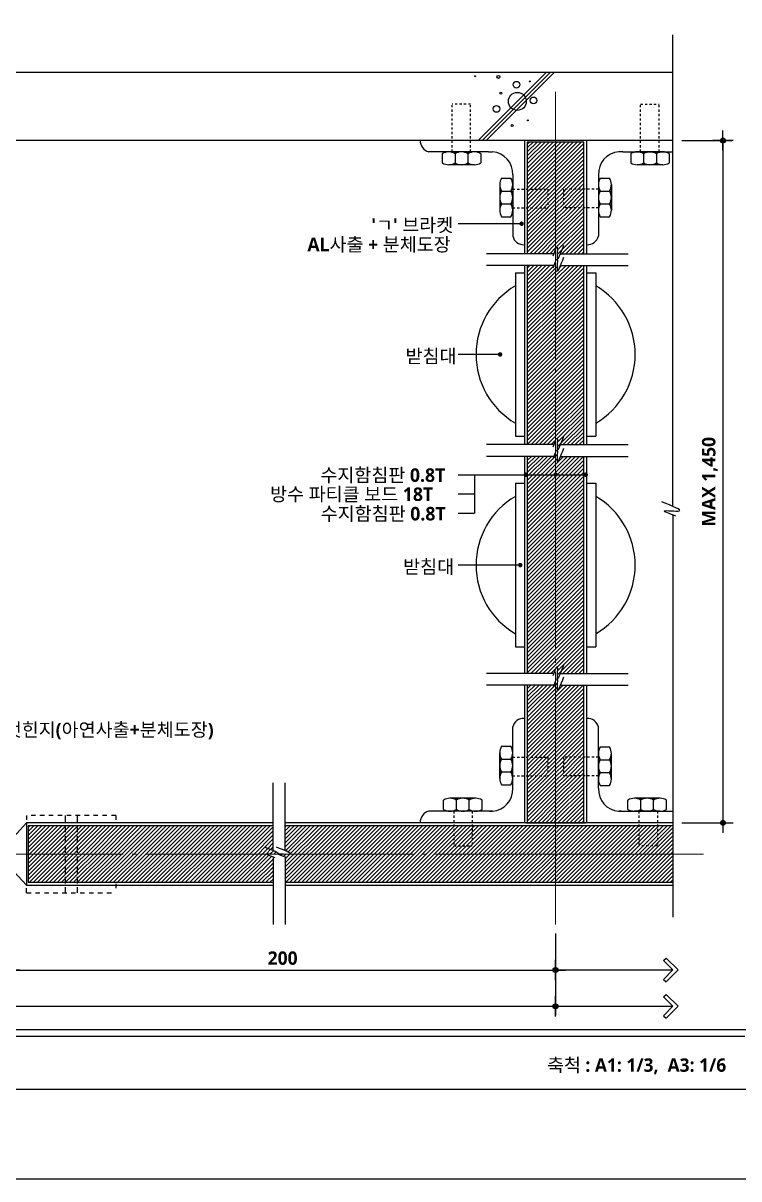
# Model space of a CAD drawing. Header units: millimetres. Extents: x 0 to 8400, y 0 to 5940.
# Drawn here: x 4585 to 6189, y 0 to 2590 of the extents above; entities that cross this region are included whole.
import ezdxf
from ezdxf.enums import TextEntityAlignment as Align

# ---------------------------------------------------------------- set-up
doc = ezdxf.new("R2010")
doc.units = ezdxf.units.MM
doc.header["$LTSCALE"] = 10
for name, pattern in [('CENTER', [65, 60, -2, 1, -2]), ('HID', [2.3, 1.5, -0.8]), ('HIDDEN', [2, 1, -1]), ('HIDDEN2', [1, 0.5, -0.5])]:
    doc.linetypes.add(name, pattern=pattern)
doc.layers.get('DEFPOINTS').update_dxf_attribs({"color": 181})
for name, color, linetype in [('A-ANNO-GRA1', 7, 'Continuous'), ('A-ANNO-TEXT1', 7, 'Continuous'), ('A-ST-AXIS-DIM', 7, 'Continuous'), ('C', 2, 'Continuous'), ('DIM', 4, 'Continuous'), ('HID', 7, 'HID'), ('기타', 1, 'Continuous'), ('부자재', 4, 'Continuous'), ('지시선', 7, 'Continuous'), ('치수', 1, 'Continuous'), ('판넬', 2, 'Continuous'), ('해치', 8, 'Continuous')]:
    doc.layers.add(name, color=color, linetype=linetype)
doc.layers.add('중심선', color=1, linetype='CENTER', lineweight=9)
doc.styles.add('2020음성 1차', font='NanumGothicBold.ttf')
doc.dimstyles.new('NDIM10', dxfattribs={"dimscale": 10, "dimtxt": 3, "dimasz": 0.75, "dimexe": 2, "dimexo": 2, "dimgap": 1, "dimtad": 1, "dimdec": 1, "dimdsep": 46, "dimtxsty": '2020음성 1차', "dimblk": 'Z_DOT', "dimcen": 3, "dimdle": 3, "dimclrd": 7, "dimclre": 7, "dimclrt": 3, "dimadec": 0, "dimazin": 0, "dimtfac": 1, "dimtdec": 1, "dimtix": 1, "dimtmove": 2, "dimatfit": 3, "dimfxl": 1, "dimtolj": 1, "dimtzin": 0, "dimarcsym": 0})
pattern_1 = [(45, (-263822.143, -102896.6446), (-4.49012806, 4.49012806), [])]

# ---------------------------------------------------------------- blocks, each defined once
blk = doc.blocks.new('Z_DOT')
at = {"layer": 'DIM', "color": 0}
for p, q in [((-3, 0), (3, 0)), ((0, -3), (0, 3))]:
    blk.add_line(p, q, dxfattribs=at)
for radius in [0.75, 0.375]:
    blk.add_circle((0, 0), radius, dxfattribs=at)
blk = doc.blocks.new('*D8648')
at = {"layer": 'A-ST-AXIS-DIM', "color": 7, "lineweight": -2}
for p, q in [((6060.8, 2326.8), (6172.9, 2326.8)), ((6152.9, 2319.3), (6152.9, 805.5)), ((6060.8, 798), (6172.9, 798))]:
    blk.add_line(p, q, dxfattribs=at)
at = {"layer": 'DEFPOINTS', "color": 0}
for p in [(6040.8, 2326.8), (6040.8, 798), (6152.9, 798)]:
    blk.add_point(p, dxfattribs=at)
at = {"layer": 'A-ST-AXIS-DIM', "color": 7, "linetype": 'ByBlock', "lineweight": -2, "xscale": 7.5, "yscale": 7.5, "zscale": 7.5}
for p, rotation in [((6152.9, 2326.8), 90), ((6152.9, 798), 270)]:
    blk.add_blockref('Z_DOT', p, dxfattribs=dict(at, rotation=rotation))
at = {"layer": 'A-ST-AXIS-DIM', "color": 3, "insert": (6123.6, 1562.4), "char_height": 30, "attachment_point": 5, "rotation": 90, "style": '2020음성 1차'}
blk.add_mtext('\\A1;MAX 1,450', dxfattribs=at)
blk = doc.blocks.new('*D8649')
at = {"layer": 'A-ST-AXIS-DIM', "color": 7, "lineweight": -2}
for p, q in [((390.6, 516.5), (390.6, 366.7)), ((5777.8, 516.5), (5777.8, 366.7)), ((398.1, 386.7), (5770.3, 386.7))]:
    blk.add_line(p, q, dxfattribs=at)
at = {"layer": 'DEFPOINTS', "color": 0}
for p in [(390.6, 536.5), (5777.8, 536.5), (5777.8, 386.7)]:
    blk.add_point(p, dxfattribs=at)
at = {"layer": 'A-ST-AXIS-DIM', "color": 7, "linetype": 'ByBlock', "lineweight": -2, "xscale": 7.5, "yscale": 7.5, "zscale": 7.5, "rotation": 180}
blk.add_blockref('Z_DOT', (390.6, 386.7), dxfattribs=at)
at = {"layer": 'A-ST-AXIS-DIM', "color": 7, "linetype": 'ByBlock', "lineweight": -2, "xscale": 7.5, "yscale": 7.5, "zscale": 7.5}
blk.add_blockref('Z_DOT', (5777.8, 386.7), dxfattribs=at)
at = {"layer": 'A-ST-AXIS-DIM', "color": 3, "insert": (3084.2, 416), "char_height": 30, "attachment_point": 5, "style": '2020음성 1차'}
blk.add_mtext('\\A1;1,000', dxfattribs=at)
blk = doc.blocks.new('A$C06B31977')
for p, q in [((1.26, 11.06), (1.26, 21.17)), ((1.26, 10.11), (1.26, 0))]:
    blk.add_line(p, q)
blk.add_spline([(1.59, 9.98), (0.29, 10.56), (1.96, 10.56), (0, 11.56)], degree=3)
blk = doc.blocks.new('*D8655')
at = {"layer": 'A-ST-AXIS-DIM', "color": 7, "lineweight": -2}
for p, q in [((4554.5, 549.8), (4554.5, 448.1)), ((5777.8, 549.8), (5777.8, 448.1)), ((4562, 468.1), (5770.3, 468.1))]:
    blk.add_line(p, q, dxfattribs=at)
at = {"layer": 'DEFPOINTS', "color": 0}
for p in [(4554.5, 569.8), (5777.8, 569.8), (5777.8, 468.1)]:
    blk.add_point(p, dxfattribs=at)
at = {"layer": 'A-ST-AXIS-DIM', "color": 7, "linetype": 'ByBlock', "lineweight": -2, "xscale": 7.5, "yscale": 7.5, "zscale": 7.5, "rotation": 180}
blk.add_blockref('Z_DOT', (4554.5, 468.1), dxfattribs=at)
at = {"layer": 'A-ST-AXIS-DIM', "color": 7, "linetype": 'ByBlock', "lineweight": -2, "xscale": 7.5, "yscale": 7.5, "zscale": 7.5}
blk.add_blockref('Z_DOT', (5777.8, 468.1), dxfattribs=at)
at = {"layer": 'A-ST-AXIS-DIM', "color": 3, "insert": (5166.2, 494.6), "char_height": 30, "attachment_point": 5, "style": '2020음성 1차'}
blk.add_mtext('\\A1;200', dxfattribs=at)

msp = doc.modelspace()

# ---------------------------------------------------------------- hatches: boundary and pattern name
at = {"layer": '해치'}
h = msp.add_hatch(dxfattribs=at)
h.set_pattern_fill('ANSI31', color=256, scale=2, style=0)
h.set_pattern_definition(pattern_1)
edge = h.paths.add_edge_path()
edge.add_line((5144.78, 791.29), (4705.7, 791.29))
edge.add_line((4705.7, 791.29), (4705.7, 727.96))
edge.add_line((4705.7, 727.96), (5130.01, 727.96))
edge.add_spline(control_points=[(5130.14, 727.96), (5130.12, 728.08), (5130.92, 729.75), (5165.73, 725.4), (5153.7, 731.98), (5144.78, 735.78)], knot_values=[1.313001, 1.313001, 1.313001, 1.313001, 1.4237976, 3.0890126, 4.4569545, 4.4569545, 4.4569545, 4.4569545], degree=3, periodic=0)
edge.add_spline(control_points=[(5144.78, 735.78), (5139.36, 738.08), (5132.65, 740.69), (5125.95, 743.3)], knot_values=[4.4569545, 4.4569545, 4.4569545, 4.4569545, 5.2869366, 5.2869366, 5.2869366, 5.2869366], degree=3, periodic=0)
edge.add_line((5144.78, 735.78), (5144.78, 791.29))
h.paths.add_polyline_path([(4705.7, 791.29), (4679.04, 791.29), (4679.04, 727.96), (4705.7, 727.96)])
h.paths.add_polyline_path([(4679.04, 791.29), (4595.7, 791.29), (4595.7, 727.96), (4679.04, 727.96)])
h.paths.add_polyline_path([(4679.04, 727.96), (4595.7, 727.96), (4595.7, 664.63), (4679.04, 664.63)])
h.paths.add_polyline_path([(4705.7, 727.96), (4679.04, 727.96), (4679.04, 664.63), (4705.7, 664.63)])
edge = h.paths.add_edge_path()
edge.add_spline(control_points=[(5144.78, 721.36), (5136.19, 724.49), (5118.91, 731.26), (5165.73, 725.4), (5153.7, 731.98), (5144.78, 735.78)], knot_values=[0.2281135, 0.2281135, 0.2281135, 0.2281135, 1.4237976, 3.0890126, 4.4569545, 4.4569545, 4.4569545, 4.4569545], degree=3, periodic=0)
edge.add_spline(control_points=[(5144.78, 735.78), (5139.36, 738.08), (5132.65, 740.69), (5125.95, 743.3)], knot_values=[4.4569545, 4.4569545, 4.4569545, 4.4569545, 5.2869366, 5.2869366, 5.2869366, 5.2869366], degree=3, periodic=0)
edge.add_line((5144.78, 735.78), (5144.78, 791.29))
edge.add_line((5144.78, 791.29), (4705.7, 791.29))
edge.add_line((4705.7, 791.29), (4705.7, 664.63))
edge.add_line((4705.7, 664.63), (5144.78, 664.63))
edge.add_line((5144.78, 664.63), (5144.78, 721.36))
h = msp.add_hatch(dxfattribs=at)
h.set_pattern_fill('ANSI31', color=256, scale=2, style=0)
h.set_pattern_definition(pattern_1)
edge = h.paths.add_edge_path()
edge.add_line((5144.78, 791.29), (4705.7, 791.29))
edge.add_line((4705.7, 791.29), (4705.7, 727.96))
edge.add_line((4705.7, 727.96), (5130.01, 727.96))
edge.add_spline(control_points=[(5130.14, 727.96), (5130.12, 728.08), (5130.92, 729.75), (5165.73, 725.4), (5153.7, 731.98), (5144.78, 735.78)], knot_values=[1.313001, 1.313001, 1.313001, 1.313001, 1.4237976, 3.0890126, 4.4569545, 4.4569545, 4.4569545, 4.4569545], degree=3, periodic=0)
edge.add_spline(control_points=[(5144.78, 735.78), (5139.36, 738.08), (5132.65, 740.69), (5125.95, 743.3)], knot_values=[4.4569545, 4.4569545, 4.4569545, 4.4569545, 5.2869366, 5.2869366, 5.2869366, 5.2869366], degree=3, periodic=0)
edge.add_line((5144.78, 735.78), (5144.78, 791.29))
h = msp.add_hatch(dxfattribs=at)
h.set_pattern_fill('ANSI31', color=256, scale=2, style=0)
h.set_pattern_definition(pattern_1)
edge = h.paths.add_edge_path()
edge.add_line((5777.81, 727.96), (5156.81, 727.96))
edge.add_spline(control_points=[(5156.81, 727.96), (5156.9, 727.33), (5158.9, 726.28), (5161.94, 725)], knot_values=[0.7260972, 0.7260972, 0.7260972, 0.7260972, 1.313001, 1.313001, 1.313001, 1.313001], degree=3, periodic=0)
edge.add_spline(control_points=[(5161.94, 725), (5164.52, 723.92), (5167.86, 722.67), (5171.44, 721.36)], knot_values=[0.2281135, 0.2281135, 0.2281135, 0.2281135, 0.7260972, 0.7260972, 0.7260972, 0.7260972], degree=3, periodic=0)
edge.add_line((5171.44, 721.36), (5171.44, 664.63))
edge.add_line((5171.44, 664.63), (5777.81, 664.63))
edge.add_line((5777.81, 664.63), (5777.81, 727.96))
edge = h.paths.add_edge_path()
edge.add_line((5549.72, 791.29), (5171.44, 791.29))
edge.add_line((5171.44, 791.29), (5171.44, 735.78))
edge.add_spline(control_points=[(5171.44, 735.78), (5180.37, 731.98), (5189.69, 726.88), (5171.6, 728.26), (5165.49, 728.55)], knot_values=[2.1051475, 2.1051475, 2.1051475, 2.1051475, 3.4730895, 4.4569545, 4.4569545, 4.4569545, 4.4569545], degree=3, periodic=0)
edge.add_line((5165.49, 728.55), (5164.9, 727.96))
edge.add_line((5164.9, 727.96), (5775.56, 727.96))
edge.add_line((5775.56, 727.96), (5777.81, 730.22))
edge.add_line((5777.81, 730.22), (5777.81, 791.29))
edge.add_line((5777.81, 791.29), (5591.24, 791.29))
edge.add_line((5591.24, 791.29), (5591.24, 746.24))
edge.add_line((5591.24, 746.24), (5549.72, 746.24))
edge.add_line((5549.72, 746.24), (5549.72, 791.29))
h.paths.add_polyline_path([(5591.24, 791.29), (5549.72, 791.29), (5549.72, 746.24), (5591.24, 746.24)], flags=16)
h.paths.add_polyline_path([(5964.38, 791.29), (5777.81, 791.29), (5777.81, 727.96), (6040.79, 727.96), (6040.79, 791.29), (6005.91, 791.29), (6005.91, 746.24), (5964.38, 746.24)])
h.paths.add_polyline_path([(6040.79, 727.96), (5777.81, 727.96), (5777.81, 664.63), (6040.79, 664.63)])
h.paths.add_polyline_path([(6005.91, 791.29), (5964.38, 791.29), (5964.38, 746.24), (6005.91, 746.24)], flags=16)

# ---------------------------------------------------------------- linework, layer by layer
at = {"layer": 'A-ANNO-GRA1'}
for p, q in [((7294.97, 333.93), (200, 333.93)), ((200, 320), (6201.64, 320))]:
    msp.add_line(p, q, dxfattribs=at)
at = {"layer": 'A-ANNO-TEXT1'}
for p, q in [((6040.79, 1506.97), (6040.79, 2563.88)), ((257.16, 2479.9), (6040.79, 2479.9)), ((6040.79, 2326.77), (390.56, 2326.77)), ((5627.26, 2301.48), (5493.8, 2301.48)), ((5523.87, 2297.48), (5523.87, 2276.68)), ((5595.87, 2301.48), (5538.27, 2301.48)), ((5552.67, 2301.48), (5552.67, 2272.68)), ((5581.47, 2301.48), (5581.47, 2272.68)), ((5610.27, 2297.48), (5610.27, 2276.68)), ((5627.26, 2301.48), (5636.21, 2301.48)), ((5928.36, 2301.48), (5919.42, 2301.48)), ((5928.36, 2301.48), (6040.79, 2301.48)), ((5946.12, 2297.48), (5946.12, 2276.68)), ((6018.12, 2301.48), (5960.52, 2301.48)), ((5974.92, 2301.48), (5974.92, 2272.68)), ((6003.72, 2301.48), (6003.72, 2272.68)), ((6032.52, 2297.48), (6032.52, 2276.68)), ((5595.87, 2272.68), (5538.27, 2272.68)), ((6018.12, 2272.68), (5960.52, 2272.68)), ((5652.88, 2228.12), (5652.88, 2170.52)), ((5656.87, 2242.52), (5677.68, 2242.52)), ((5681.68, 2249.97), (5681.68, 2112.85)), ((5681.68, 2228.12), (5681.68, 2170.52)), ((5873.95, 2249.97), (5873.95, 2112.85)), ((5873.95, 2228.12), (5873.95, 2170.52)), ((5877.95, 2242.52), (5898.75, 2242.52)), ((5902.75, 2228.12), (5902.75, 2170.52)), ((5652.88, 2213.72), (5681.68, 2213.72)), ((5873.95, 2213.72), (5902.75, 2213.72)), ((5652.88, 2184.92), (5681.68, 2184.92)), ((5873.95, 2184.92), (5902.75, 2184.92)), ((5656.87, 2156.12), (5677.68, 2156.12)), ((5877.95, 2156.12), (5898.75, 2156.12)), ((6040.79, 1487.92), (6040.79, 586.48)), ((5681.68, 875.61), (5681.68, 1012.72)), ((5873.95, 875.61), (5873.95, 1012.72)), ((5656.87, 969.45), (5677.68, 969.45)), ((5877.95, 968.01), (5898.75, 968.01)), ((5652.88, 897.45), (5652.88, 955.05)), ((5652.88, 940.65), (5681.68, 940.65)), ((5681.68, 897.45), (5681.68, 955.05)), ((5873.95, 896.01), (5873.95, 953.61)), ((5873.95, 939.21), (5902.75, 939.21)), ((5902.75, 896.01), (5902.75, 953.61)), ((5652.88, 911.85), (5681.68, 911.85)), ((5873.95, 910.41), (5902.75, 910.41)), ((5656.87, 883.05), (5677.68, 883.05)), ((5877.95, 881.61), (5898.75, 881.61)), ((5526.77, 828.1), (5526.77, 848.9)), ((5598.77, 852.9), (5541.17, 852.9)), ((5555.57, 824.1), (5555.57, 852.9)), ((5584.37, 824.1), (5584.37, 852.9)), ((5613.17, 828.1), (5613.17, 848.9)), ((5939.86, 828.1), (5939.86, 848.9)), ((6011.86, 852.9), (5954.26, 852.9)), ((5968.66, 824.1), (5968.66, 852.9)), ((5997.46, 824.1), (5997.46, 852.9)), ((6026.26, 828.1), (6026.26, 848.9)), ((5636.21, 824.1), (5493.8, 824.1)), ((5598.77, 824.1), (5541.17, 824.1)), ((5630.77, 824.1), (5636.21, 824.1)), ((5924.86, 824.1), (5919.42, 824.1)), ((5919.42, 824.1), (6040.79, 824.1)), ((5950.42, 824.1), (5941.48, 824.1)), ((6011.86, 824.1), (5954.26, 824.1))]:
    msp.add_line(p, q, dxfattribs=at)
at = {"layer": 'A-ANNO-TEXT1', "linetype": 'HIDDEN2'}
for p, q in [((5545.93, 2301.48), (5545.93, 2408.07)), ((5587.45, 2408.07), (5545.93, 2408.07)), ((5587.45, 2301.48), (5587.45, 2408.07)), ((5968.17, 2301.48), (5968.17, 2408.07)), ((5968.17, 2408.07), (6009.7, 2408.07)), ((6009.7, 2301.48), (6009.7, 2408.07)), ((5681.68, 2217.98), (5760.44, 2217.98)), ((5760.44, 2217.98), (5760.44, 2176.46)), ((5873.95, 2217.98), (5795.18, 2217.98)), ((5795.18, 2217.98), (5795.18, 2176.46)), ((5681.68, 2176.46), (5760.44, 2176.46)), ((5873.95, 2176.46), (5795.18, 2176.46)), ((5681.68, 944.91), (5760.44, 944.91)), ((5760.44, 944.91), (5760.44, 903.38)), ((5795.18, 944.91), (5795.18, 903.38)), ((5873.95, 944.91), (5795.18, 944.91)), ((5681.68, 903.38), (5760.44, 903.38)), ((5873.95, 903.38), (5795.18, 903.38)), ((5549.72, 824.1), (5549.72, 746.24)), ((5591.24, 824.1), (5591.24, 746.24)), ((5964.38, 824.1), (5964.38, 746.24)), ((6005.91, 824.1), (6005.91, 746.24)), ((5549.72, 746.24), (5591.24, 746.24)), ((6005.91, 746.24), (5964.38, 746.24))]:
    msp.add_line(p, q, dxfattribs=at)
at = {"layer": 'A-ANNO-TEXT1'}
for centre, radius, start, end in [((5500.09, 2326.37), 25.68, 177.30099, 255.81595), ((5538.27, 2273.54), 27.94, 58.97341, 121.02659), ((5567.07, 2273.54), 27.94, 58.97341, 121.02659), ((5595.87, 2273.54), 27.94, 58.97341, 121.02659), ((5632.99, 2252.82), 48.77, 356.64811, 86.2207), ((5922.63, 2252.82), 48.77, 93.7793, 183.35189), ((5960.52, 2273.54), 27.94, 58.97341, 121.02659), ((5989.32, 2273.54), 27.94, 58.97341, 121.02659), ((6018.12, 2273.54), 27.94, 58.97341, 121.02659), ((5538.27, 2300.62), 27.94, 238.97341, 301.02659), ((5567.07, 2300.62), 27.94, 238.97341, 301.02659), ((5595.87, 2300.62), 27.94, 238.97341, 301.02659), ((5960.52, 2300.62), 27.94, 238.97341, 301.02659), ((5989.32, 2300.62), 27.94, 238.97341, 301.02659), ((6018.12, 2300.62), 27.94, 238.97341, 301.02659), ((5680.81, 2228.12), 27.94, 148.97341, 211.02659), ((5653.74, 2228.12), 27.94, 328.97341, 31.02659), ((5901.89, 2228.12), 27.94, 148.97341, 211.02659), ((5874.81, 2228.12), 27.94, 328.97341, 31.02659), ((5680.81, 2199.32), 27.94, 148.97341, 211.02659), ((5653.74, 2199.32), 27.94, 328.97341, 31.02659), ((5901.89, 2199.32), 27.94, 148.97341, 211.02659), ((5874.81, 2199.32), 27.94, 328.97341, 31.02659), ((5680.81, 2170.52), 27.94, 148.97341, 211.02659), ((5653.74, 2170.52), 27.94, 328.97341, 31.02659), ((5901.89, 2170.52), 27.94, 148.97341, 211.02659), ((5874.81, 2170.52), 27.94, 328.97341, 31.02659), ((5706.57, 2119.15), 25.68, 194.18405, 272.69901), ((5849.06, 2119.15), 25.68, 267.30099, 345.81595), ((5706.57, 1006.43), 25.68, 87.30099, 165.81595), ((5849.06, 1006.43), 25.68, 14.18405, 92.69901), ((5680.81, 955.05), 27.94, 148.97341, 211.02659), ((5653.74, 955.05), 27.94, 328.97341, 31.02659), ((5901.89, 953.61), 27.94, 148.97341, 211.02659), ((5874.81, 953.61), 27.94, 328.97341, 31.02659), ((5680.81, 926.25), 27.94, 148.97341, 211.02659), ((5653.74, 926.25), 27.94, 328.97341, 31.02659), ((5901.89, 924.81), 27.94, 148.97341, 211.02659), ((5874.81, 924.81), 27.94, 328.97341, 31.02659), ((5680.81, 897.45), 27.94, 148.97341, 211.02659), ((5653.74, 897.45), 27.94, 328.97341, 31.02659), ((5901.89, 896.01), 27.94, 148.97341, 211.02659), ((5874.81, 896.01), 27.94, 328.97341, 31.02659), ((5632.99, 872.76), 48.77, 273.7793, 3.35189), ((5922.63, 872.76), 48.77, 176.64811, 266.2207), ((5541.17, 824.96), 27.94, 58.97341, 121.02659), ((5569.97, 824.96), 27.94, 58.97341, 121.02659), ((5598.77, 824.96), 27.94, 58.97341, 121.02659), ((5954.26, 824.96), 27.94, 58.97341, 121.02659), ((5983.06, 824.96), 27.94, 58.97341, 121.02659), ((6011.86, 824.96), 27.94, 58.97341, 121.02659), ((5500.09, 799.21), 25.68, 104.18405, 182.69901), ((5541.17, 852.04), 27.94, 238.97341, 301.02659), ((5569.97, 852.04), 27.94, 238.97341, 301.02659), ((5598.77, 852.04), 27.94, 238.97341, 301.02659), ((5954.26, 852.04), 27.94, 238.97341, 301.02659), ((5983.06, 852.04), 27.94, 238.97341, 301.02659), ((6011.86, 852.04), 27.94, 238.97341, 301.02659)]:
    msp.add_arc(centre, radius, start, end, dxfattribs=at)
msp.add_spline([(6047.48, 1485.33), (6021.48, 1496.96), (6054.79, 1496.91), (6015.69, 1517)], degree=3, dxfattribs=at)
at = {"layer": 'C'}
msp.add_line((5711.15, 798), (5844.48, 798), dxfattribs=at)
at = {"layer": 'DEFPOINTS'}
for points in [[(8400, 0), (8400, 5940), (0, 5940), (0, 0)], [(200, 5740), (7294.97, 5740), (7294.97, 200), (200, 200)], [(200, 5740), (7294.97, 5740), (7294.97, 200), (200, 200)]]:
    msp.add_lwpolyline(points, close=True, dxfattribs=at)
at = {"layer": 'HID', "linetype": 'HIDDEN'}
for p, q in [((4792.37, 814.63), (4592.37, 814.63)), ((4592.37, 814.63), (4592.37, 794.63)), ((4792.37, 814.63), (4792.37, 794.63)), ((4592.37, 641.29), (4592.37, 661.29)), ((4792.37, 661.29), (4792.37, 641.29)), ((4592.37, 641.29), (4792.37, 641.29))]:
    msp.add_line(p, q, dxfattribs=at)
at = {"layer": 'HID'}
for p, q in [((4679.04, 814.63), (4679.04, 641.29)), ((4705.7, 814.63), (4705.7, 641.29))]:
    msp.add_line(p, q, dxfattribs=at)
at = {"layer": '기타', "color": 4}
for p, q in [((4592.37, 798), (4564.14, 766.77)), ((4592.37, 657.93), (4564.14, 689.15))]:
    msp.add_line(p, q, dxfattribs=at)
at = {"layer": '부자재'}
for p, q in [((5687.78, 2030.81), (5687.78, 1664.15)), ((5687.78, 2030.81), (5707.78, 2030.81)), ((5847.85, 2030.81), (5867.85, 2030.81)), ((5867.85, 2030.81), (5867.85, 1664.15)), ((5687.78, 1664.15), (5707.78, 1664.15)), ((5847.85, 1664.15), (5867.85, 1664.15)), ((5687.78, 1558.81), (5707.78, 1558.81)), ((5687.78, 1558.81), (5687.78, 1192.14)), ((5847.85, 1558.81), (5867.85, 1558.81)), ((5867.85, 1558.81), (5867.85, 1192.14)), ((5687.78, 1192.14), (5707.78, 1192.14)), ((5847.85, 1192.14), (5867.85, 1192.14))]:
    msp.add_line(p, q, dxfattribs=at)
for centre, start, end in [((5777.81, 1847.48), 120.32279, 239.67721), ((5777.81, 1847.48), 300.32279, 59.67721), ((5777.81, 1375.47), 120.32279, 239.67721), ((5777.81, 1375.47), 300.32279, 59.67721)]:
    msp.add_arc(centre, 178.33, start, end, dxfattribs=at)
at = {"layer": '중심선'}
for p, q in [((5777.81, 2436.33), (5777.81, 569.85)), ((6109.05, 727.96), (257.07, 727.96))]:
    msp.add_line(p, q, dxfattribs=at)
at = {"layer": '지시선'}
for p, q in [((5701.58, 2140.56), (5559.25, 2140.56)), ((5656.11, 1847.48), (5559.25, 1847.48)), ((5559.25, 1578.08), (5595.86, 1578.08)), ((5595.86, 1578.08), (5595.86, 1491.59)), ((5595.86, 1578.08), (5844.48, 1578.08)), ((5559.25, 1534.84), (5595.86, 1534.84)), ((5559.25, 1491.59), (5595.86, 1491.59)), ((5698.63, 1375.47), (5559.25, 1375.47))]:
    msp.add_line(p, q, dxfattribs=at)
at = {"layer": '지시선', "const_width": 5}
for points in [[(5699.08, 2140.56, 1), (5704.08, 2140.56, 1)], [(5651.11, 1847.48, 1), (5656.11, 1847.48, 1)], [(5708.73, 1578.1, 1), (5713.73, 1578.1, 1)], [(5775.12, 1578.1, 1), (5780.12, 1578.1, 1)], [(5842.85, 1578.1, 1), (5847.85, 1578.1, 1)], [(5696.13, 1375.47, 1), (5701.13, 1375.47, 1)]]:
    msp.add_lwpolyline(points, format="xyb", close=True, dxfattribs=at)
at = {"layer": '치수', "color": 7}
for p, q in [((6019.72, 489.19), (6025.44, 494.9)), ((6052.21, 468.12), (6025.44, 494.9)), ((5777.81, 468.12), (6040.79, 468.12)), ((6040.79, 468.12), (6019.72, 489.19)), ((6040.79, 468.12), (6019.72, 447.06)), ((6052.21, 468.12), (6025.44, 441.35)), ((6019.72, 447.06), (6025.44, 441.35)), ((6019.72, 407.76), (6025.44, 413.47)), ((6040.79, 386.69), (6019.72, 407.76)), ((6052.21, 386.69), (6025.44, 413.47)), ((5777.81, 386.69), (6040.79, 386.69)), ((6040.79, 386.69), (6019.72, 365.62)), ((6019.72, 365.62), (6025.44, 359.91)), ((6052.21, 386.69), (6025.44, 359.91))]:
    msp.add_line(p, q, dxfattribs=at)
at = {"layer": '판넬', "color": 1}
for p, q in [((5707.78, 2326.77), (5707.78, 2073.37)), ((5847.85, 2073.37), (5847.85, 2326.77)), ((5707.78, 2046.7), (5707.78, 1645.48)), ((5847.85, 1645.48), (5847.85, 2046.7)), ((5707.78, 1618.82), (5707.78, 1132.82)), ((5847.85, 1132.82), (5847.85, 1618.82)), ((5707.78, 1106.15), (5707.78, 798)), ((5847.85, 798), (5847.85, 1106.15)), ((5144.78, 798), (4592.37, 798)), ((6040.79, 798), (5171.44, 798)), ((4592.37, 657.93), (5144.78, 657.93)), ((5171.44, 657.93), (6040.79, 657.93))]:
    msp.add_line(p, q, dxfattribs=at)
at = {"layer": '판넬'}
for p, q in [((5844.48, 2326.77), (5711.15, 2326.77)), ((5714.48, 2323.44), (5714.48, 2073.37)), ((5841.15, 2323.44), (5714.48, 2323.44)), ((5841.15, 2073.37), (5841.15, 2323.44)), ((5714.48, 2046.7), (5714.48, 1645.48)), ((5841.15, 1645.48), (5841.15, 2046.7)), ((5714.48, 1618.82), (5714.48, 1132.82)), ((5841.15, 1132.82), (5841.15, 1618.82)), ((5714.48, 1106.15), (5714.48, 798)), ((5841.15, 798), (5841.15, 1106.15)), ((4595.7, 791.29), (4595.7, 664.63)), ((5144.78, 791.29), (4595.7, 791.29)), ((6040.79, 791.29), (5171.44, 791.29)), ((4595.7, 664.63), (5144.78, 664.63)), ((5171.44, 664.63), (6040.79, 664.63))]:
    msp.add_line(p, q, dxfattribs=at)
at = {"layer": '판넬', "color": 4}
msp.add_line((4592.37, 798), (4592.37, 657.93), dxfattribs=at)
at = {"layer": '해치'}
for p, q in [((5604.24, 2326.77), (5757.37, 2479.9)), ((5621.89, 2326.77), (5775.02, 2479.9)), ((5714.48, 2319.25), (5718.67, 2323.44)), ((5714.48, 2310.27), (5727.65, 2323.44)), ((5714.48, 2301.29), (5736.63, 2323.44)), ((5714.48, 2292.31), (5745.61, 2323.44)), ((5714.48, 2283.33), (5754.59, 2323.44)), ((5714.48, 2274.35), (5763.57, 2323.44)), ((5714.48, 2265.37), (5772.55, 2323.44)), ((5714.48, 2256.39), (5777.81, 2319.72)), ((5714.48, 2247.41), (5777.81, 2310.74)), ((5777.81, 2319.72), (5781.53, 2323.44)), ((5777.81, 2310.74), (5790.51, 2323.44)), ((5777.81, 2301.76), (5799.49, 2323.44)), ((5777.81, 2292.78), (5808.47, 2323.44)), ((5777.81, 2283.8), (5817.45, 2323.44)), ((5777.81, 2274.82), (5826.43, 2323.44)), ((5777.81, 2265.84), (5835.41, 2323.44)), ((5777.81, 2256.86), (5841.15, 2320.19)), ((5777.81, 2247.88), (5841.15, 2311.21)), ((5714.48, 2238.43), (5777.81, 2301.76)), ((5714.48, 2229.45), (5777.81, 2292.78)), ((5714.48, 2220.47), (5777.81, 2283.8)), ((5777.81, 2238.9), (5841.15, 2302.23)), ((5777.81, 2229.92), (5841.15, 2293.25)), ((5777.81, 2220.94), (5841.15, 2284.27)), ((5720.97, 2217.98), (5777.81, 2274.82)), ((5729.95, 2217.98), (5777.81, 2265.84)), ((5738.93, 2217.98), (5777.81, 2256.86)), ((5777.81, 2211.96), (5841.15, 2275.29)), ((5777.81, 2202.98), (5841.15, 2266.31)), ((5801.8, 2217.98), (5841.15, 2257.33)), ((5747.91, 2217.98), (5777.81, 2247.88)), ((5756.89, 2217.98), (5777.81, 2238.9)), ((5760.44, 2212.55), (5777.81, 2229.92)), ((5810.78, 2217.98), (5841.15, 2248.35)), ((5819.76, 2217.98), (5841.15, 2239.37)), ((5828.74, 2217.98), (5841.15, 2230.39)), ((5714.48, 2211.49), (5720.97, 2217.98)), ((5714.48, 2202.51), (5729.95, 2217.98)), ((5714.48, 2193.53), (5738.93, 2217.98)), ((5714.48, 2184.55), (5747.91, 2217.98)), ((5715.37, 2176.46), (5756.89, 2217.98)), ((5724.35, 2176.46), (5760.44, 2212.55)), ((5733.33, 2176.46), (5760.44, 2203.57)), ((5760.44, 2203.57), (5777.81, 2220.94)), ((5760.44, 2194.59), (5777.81, 2211.96)), ((5760.44, 2185.61), (5777.81, 2202.98)), ((5777.81, 2194), (5795.18, 2211.37)), ((5777.81, 2185.02), (5795.18, 2202.39)), ((5795.18, 2211.37), (5801.8, 2217.98)), ((5795.18, 2202.39), (5810.78, 2217.98)), ((5795.18, 2193.41), (5819.76, 2217.98)), ((5795.18, 2184.43), (5828.74, 2217.98)), ((5796.19, 2176.46), (5837.72, 2217.98)), ((5805.17, 2176.46), (5841.15, 2212.43)), ((5814.15, 2176.46), (5841.15, 2203.45)), ((5837.72, 2217.98), (5841.15, 2221.41)), ((5714.48, 2121.69), (5777.81, 2185.02)), ((5714.48, 2175.57), (5715.37, 2176.46)), ((5714.48, 2166.59), (5724.35, 2176.46)), ((5714.48, 2157.61), (5733.33, 2176.46)), ((5714.48, 2148.63), (5742.31, 2176.46)), ((5714.48, 2139.65), (5751.29, 2176.46)), ((5714.48, 2130.67), (5760.27, 2176.46)), ((5714.48, 2112.71), (5777.81, 2176.04)), ((5742.31, 2176.46), (5760.44, 2194.59)), ((5751.29, 2176.46), (5760.44, 2185.61)), ((5760.27, 2176.46), (5760.44, 2176.63)), ((5760.44, 2176.63), (5777.81, 2194)), ((5777.81, 2176.04), (5795.18, 2193.41)), ((5777.81, 2167.06), (5795.18, 2184.43)), ((5777.81, 2158.08), (5796.19, 2176.46)), ((5777.81, 2149.1), (5805.17, 2176.46)), ((5777.81, 2140.12), (5814.15, 2176.46)), ((5777.81, 2131.14), (5823.13, 2176.46)), ((5777.81, 2122.16), (5832.11, 2176.46)), ((5777.81, 2113.18), (5841.09, 2176.46)), ((5823.13, 2176.46), (5841.15, 2194.47)), ((5832.11, 2176.46), (5841.15, 2185.49)), ((5841.09, 2176.46), (5841.15, 2176.51)), ((5714.48, 2103.73), (5777.81, 2167.06)), ((5714.48, 2094.74), (5777.81, 2158.08)), ((5777.81, 2104.2), (5841.15, 2167.53)), ((5777.81, 2095.22), (5841.15, 2158.55)), ((5714.48, 2085.76), (5777.81, 2149.1)), ((5714.48, 2076.78), (5777.81, 2140.12)), ((5720.04, 2073.37), (5777.81, 2131.14)), ((5777.81, 2086.24), (5841.15, 2149.57)), ((5781.22, 2071.68), (5841.15, 2131.61)), ((5781.69, 2081.13), (5841.15, 2140.59)), ((5729.02, 2073.37), (5777.81, 2122.16)), ((5738, 2073.37), (5777.81, 2113.18)), ((5746.98, 2073.37), (5777.81, 2104.2)), ((5791.88, 2073.37), (5841.15, 2122.63)), ((5800.86, 2073.37), (5841.15, 2113.65)), ((5809.85, 2073.37), (5841.15, 2104.67)), ((5755.96, 2073.37), (5777.81, 2095.22)), ((5764.94, 2073.37), (5777.81, 2086.24)), ((5818.83, 2073.37), (5841.15, 2095.69)), ((5827.81, 2073.37), (5841.15, 2086.71)), ((5836.79, 2073.37), (5841.15, 2077.73)), ((5714.48, 1986.98), (5774.33, 2046.84)), ((5714.48, 2040.86), (5720.32, 2046.7)), ((5714.48, 2031.88), (5729.3, 2046.7)), ((5714.48, 2022.9), (5738.28, 2046.7)), ((5714.48, 2013.92), (5747.26, 2046.7)), ((5714.48, 2004.94), (5756.24, 2046.7)), ((5714.48, 1995.96), (5765.22, 2046.7)), ((5777.81, 2023.37), (5801.14, 2046.7)), ((5777.81, 2014.39), (5810.12, 2046.7)), ((5777.81, 2005.41), (5819.1, 2046.7)), ((5777.81, 1996.43), (5828.08, 2046.7)), ((5777.81, 1987.45), (5837.06, 2046.7)), ((5786.14, 2040.68), (5792.16, 2046.7)), ((5714.48, 1978), (5781.2, 2044.73)), ((5714.48, 1969.02), (5777.81, 2032.35)), ((5714.48, 1960.04), (5777.81, 2023.37)), ((5777.81, 1978.47), (5841.15, 2041.81)), ((5777.81, 2032.35), (5781.37, 2035.91)), ((5777.81, 1969.49), (5841.15, 2032.83)), ((5777.81, 1960.51), (5841.15, 2023.85)), ((5714.48, 1951.06), (5777.81, 2014.39)), ((5714.48, 1942.08), (5777.81, 2005.41)), ((5714.48, 1933.1), (5777.81, 1996.43)), ((5777.81, 1951.53), (5841.15, 2014.87)), ((5777.81, 1942.55), (5841.15, 2005.89)), ((5777.81, 1933.57), (5841.15, 1996.91)), ((5714.48, 1924.12), (5777.81, 1987.45)), ((5714.48, 1915.14), (5777.81, 1978.47)), ((5714.48, 1906.16), (5777.81, 1969.49)), ((5777.81, 1924.59), (5841.15, 1987.92)), ((5777.81, 1915.61), (5841.15, 1978.94)), ((5777.81, 1906.63), (5841.15, 1969.96)), ((5714.48, 1897.18), (5777.81, 1960.51)), ((5714.48, 1888.2), (5777.81, 1951.53)), ((5714.48, 1879.22), (5777.81, 1942.55)), ((5777.81, 1897.65), (5841.15, 1960.98)), ((5777.81, 1888.67), (5841.15, 1952)), ((5777.81, 1879.69), (5841.15, 1943.02)), ((5714.48, 1870.24), (5777.81, 1933.57)), ((5714.48, 1861.26), (5777.81, 1924.59)), ((5777.81, 1870.71), (5841.15, 1934.04)), ((5777.81, 1861.73), (5841.15, 1925.06)), ((5714.48, 1852.28), (5777.81, 1915.61)), ((5714.48, 1843.3), (5777.81, 1906.63)), ((5714.48, 1834.32), (5777.81, 1897.65)), ((5777.81, 1852.75), (5841.15, 1916.08)), ((5777.81, 1843.77), (5841.15, 1907.1)), ((5777.81, 1834.79), (5841.15, 1898.12)), ((5714.48, 1825.34), (5777.81, 1888.67)), ((5714.48, 1816.36), (5777.81, 1879.69)), ((5714.48, 1807.38), (5777.81, 1870.71)), ((5777.81, 1825.81), (5841.15, 1889.14)), ((5777.81, 1816.83), (5841.15, 1880.16)), ((5777.81, 1807.85), (5841.15, 1871.18)), ((5714.48, 1798.4), (5777.81, 1861.73)), ((5714.48, 1789.42), (5777.81, 1852.75)), ((5714.48, 1780.44), (5777.81, 1843.77)), ((5777.81, 1798.87), (5841.15, 1862.2)), ((5777.81, 1789.89), (5841.15, 1853.22)), ((5777.81, 1780.91), (5841.15, 1844.24)), ((5714.48, 1771.46), (5777.81, 1834.79)), ((5714.48, 1762.48), (5777.81, 1825.81)), ((5714.48, 1753.5), (5777.81, 1816.83)), ((5777.81, 1771.93), (5841.15, 1835.26)), ((5777.81, 1762.95), (5841.15, 1826.28)), ((5777.81, 1753.97), (5841.15, 1817.3)), ((5714.48, 1744.51), (5777.81, 1807.85)), ((5714.48, 1735.53), (5777.81, 1798.87)), ((5714.48, 1726.55), (5777.81, 1789.89)), ((5777.81, 1744.99), (5841.15, 1808.32)), ((5777.81, 1736.01), (5841.15, 1799.34)), ((5777.81, 1727.03), (5841.15, 1790.36)), ((5714.48, 1717.57), (5777.81, 1780.91)), ((5714.48, 1708.59), (5777.81, 1771.93)), ((5714.48, 1699.61), (5777.81, 1762.95)), ((5777.81, 1718.05), (5841.15, 1781.38)), ((5777.81, 1709.07), (5841.15, 1772.4)), ((5777.81, 1700.09), (5841.15, 1763.42)), ((5714.48, 1690.63), (5777.81, 1753.97)), ((5714.48, 1681.65), (5777.81, 1744.99)), ((5714.48, 1672.67), (5777.81, 1736.01)), ((5777.81, 1691.1), (5841.15, 1754.44)), ((5777.81, 1682.12), (5841.15, 1745.46)), ((5777.81, 1673.14), (5841.15, 1736.48)), ((5714.48, 1663.69), (5777.81, 1727.03)), ((5714.48, 1654.71), (5777.81, 1718.05)), ((5777.81, 1664.16), (5841.15, 1727.5)), ((5781.54, 1649.93), (5841.15, 1709.54)), ((5781.62, 1659), (5841.15, 1718.52)), ((5714.48, 1645.73), (5777.81, 1709.07)), ((5723.21, 1645.48), (5777.81, 1700.09)), ((5732.19, 1645.48), (5777.81, 1691.1)), ((5781.09, 1640.5), (5841.15, 1700.56)), ((5795.05, 1645.48), (5841.15, 1691.58)), ((5741.17, 1645.48), (5777.81, 1682.12)), ((5750.15, 1645.48), (5777.81, 1673.14)), ((5759.13, 1645.48), (5777.81, 1664.16)), ((5804.03, 1645.48), (5841.15, 1682.6)), ((5813.01, 1645.48), (5841.15, 1673.62)), ((5821.99, 1645.48), (5841.15, 1664.64)), ((5768.11, 1645.48), (5777.81, 1655.18)), ((5777.81, 1655.18), (5778.4, 1655.77)), ((5830.97, 1645.48), (5841.15, 1655.66)), ((5839.95, 1645.48), (5841.15, 1646.68)), ((5714.48, 1555.93), (5781.52, 1622.97)), ((5714.48, 1618.79), (5714.5, 1618.82)), ((5714.48, 1609.81), (5723.48, 1618.82)), ((5714.48, 1600.83), (5732.46, 1618.82)), ((5714.48, 1591.85), (5741.44, 1618.82)), ((5714.48, 1582.87), (5750.42, 1618.82)), ((5714.48, 1573.89), (5759.41, 1618.82)), ((5714.48, 1564.91), (5768.39, 1618.82)), ((5714.48, 1537.97), (5795.33, 1618.82)), ((5714.48, 1528.99), (5804.31, 1618.82)), ((5714.48, 1520.01), (5813.29, 1618.82)), ((5714.48, 1511.03), (5822.27, 1618.82)), ((5714.48, 1502.05), (5831.25, 1618.82)), ((5714.48, 1493.07), (5840.23, 1618.82)), ((5714.48, 1546.95), (5781.09, 1613.56)), ((5714.48, 1484.09), (5841.15, 1610.75)), ((5714.48, 1475.11), (5841.15, 1601.77)), ((5714.48, 1466.13), (5841.15, 1592.79)), ((5714.48, 1457.15), (5841.15, 1583.81)), ((5714.48, 1448.17), (5841.15, 1574.83)), ((5714.48, 1439.19), (5841.15, 1565.85)), ((5714.48, 1430.21), (5841.15, 1556.87)), ((5714.48, 1421.23), (5841.15, 1547.89)), ((5714.48, 1412.25), (5841.15, 1538.91)), ((5714.48, 1403.27), (5841.15, 1529.93)), ((5714.48, 1394.28), (5841.15, 1520.95)), ((5714.48, 1385.3), (5841.15, 1511.97)), ((5714.48, 1376.32), (5841.15, 1502.99)), ((5714.48, 1367.34), (5841.15, 1494.01)), ((5714.48, 1358.36), (5841.15, 1485.03)), ((5714.48, 1349.38), (5841.15, 1476.05)), ((5714.48, 1340.4), (5841.15, 1467.07)), ((5714.48, 1331.42), (5841.15, 1458.09)), ((5714.48, 1322.44), (5841.15, 1449.11)), ((5714.48, 1313.46), (5841.15, 1440.13)), ((5714.48, 1304.48), (5841.15, 1431.15)), ((5714.48, 1295.5), (5841.15, 1422.17)), ((5714.48, 1286.52), (5841.15, 1413.19)), ((5714.48, 1277.54), (5841.15, 1404.21)), ((5714.48, 1268.56), (5841.15, 1395.23)), ((5714.48, 1259.58), (5841.15, 1386.25)), ((5714.48, 1250.6), (5841.15, 1377.27)), ((5714.48, 1241.62), (5841.15, 1368.29)), ((5714.48, 1232.64), (5841.15, 1359.31)), ((5714.48, 1223.66), (5841.15, 1350.33)), ((5714.48, 1214.68), (5841.15, 1341.35)), ((5714.48, 1205.7), (5841.15, 1332.37)), ((5714.48, 1196.72), (5841.15, 1323.39)), ((5714.48, 1187.74), (5841.15, 1314.41)), ((5714.48, 1178.76), (5841.15, 1305.43)), ((5714.48, 1169.78), (5841.15, 1296.45)), ((5714.48, 1160.8), (5841.15, 1287.46)), ((5714.48, 1151.82), (5841.15, 1278.48)), ((5714.48, 1142.84), (5841.15, 1269.5)), ((5714.48, 1133.86), (5841.15, 1260.52)), ((5722.42, 1132.82), (5841.15, 1251.54)), ((5731.4, 1132.82), (5841.15, 1242.56)), ((5740.38, 1132.82), (5841.15, 1233.58)), ((5749.36, 1132.82), (5841.15, 1224.6)), ((5758.34, 1132.82), (5841.15, 1215.62)), ((5767.32, 1132.82), (5841.15, 1206.64)), ((5781.58, 1138.1), (5841.15, 1197.66)), ((5781.12, 1128.65), (5841.15, 1188.68)), ((5794.26, 1132.82), (5841.15, 1179.7)), ((5803.24, 1132.82), (5841.15, 1170.72)), ((5812.22, 1132.82), (5841.15, 1161.74)), ((5821.2, 1132.82), (5841.15, 1152.76)), ((5830.18, 1132.82), (5841.15, 1143.78)), ((5839.16, 1132.82), (5841.15, 1134.8)), ((5714.48, 1044.05), (5781.57, 1111.14)), ((5714.48, 1097.94), (5722.7, 1106.15)), ((5714.48, 1088.96), (5731.68, 1106.15)), ((5714.48, 1079.98), (5740.66, 1106.15)), ((5714.48, 1071), (5749.64, 1106.15)), ((5714.48, 1062.02), (5758.62, 1106.15)), ((5714.48, 1053.04), (5767.6, 1106.15)), ((5714.48, 1035.07), (5781.11, 1101.7)), ((5714.48, 1026.09), (5777.81, 1089.43)), ((5777.81, 1089.43), (5794.54, 1106.15)), ((5777.81, 1080.45), (5803.52, 1106.15)), ((5777.81, 1071.47), (5812.5, 1106.15)), ((5777.81, 1062.49), (5821.48, 1106.15)), ((5777.81, 1053.51), (5830.46, 1106.15)), ((5777.81, 1044.53), (5839.44, 1106.15)), ((5777.81, 1035.55), (5841.15, 1098.88)), ((5777.81, 1026.57), (5841.15, 1089.9)), ((5714.48, 1017.11), (5777.81, 1080.45)), ((5714.48, 1008.13), (5777.81, 1071.47)), ((5714.48, 999.15), (5777.81, 1062.49)), ((5777.81, 1017.59), (5841.15, 1080.92)), ((5777.81, 1008.61), (5841.15, 1071.94)), ((5777.81, 999.63), (5841.15, 1062.96)), ((5714.48, 990.17), (5777.81, 1053.51)), ((5714.48, 981.19), (5777.81, 1044.53)), ((5777.81, 990.64), (5841.15, 1053.98)), ((5777.81, 981.66), (5841.15, 1045)), ((5714.48, 972.21), (5777.81, 1035.55)), ((5714.48, 963.23), (5777.81, 1026.57)), ((5714.48, 954.25), (5777.81, 1017.59)), ((5777.81, 972.68), (5841.15, 1036.02)), ((5777.81, 963.7), (5841.15, 1027.04)), ((5777.81, 954.72), (5841.15, 1018.06)), ((5714.48, 945.27), (5777.81, 1008.61)), ((5723.1, 944.91), (5777.81, 999.63)), ((5732.08, 944.91), (5777.81, 990.64)), ((5777.81, 945.74), (5841.15, 1009.08)), ((5777.81, 936.76), (5841.15, 1000.1)), ((5777.81, 927.78), (5841.15, 991.12)), ((5741.06, 944.91), (5777.81, 981.66)), ((5750.04, 944.91), (5777.81, 972.68)), ((5759.02, 944.91), (5777.81, 963.7)), ((5803.92, 944.91), (5841.15, 982.14)), ((5812.9, 944.91), (5841.15, 973.16)), ((5821.88, 944.91), (5841.15, 964.18)), ((5714.48, 936.29), (5723.1, 944.91)), ((5714.48, 927.31), (5732.08, 944.91)), ((5714.48, 918.33), (5741.06, 944.91)), ((5714.48, 909.35), (5750.04, 944.91)), ((5717.49, 903.38), (5759.02, 944.91)), ((5726.47, 903.38), (5760.44, 937.35)), ((5760.44, 937.35), (5777.81, 954.72)), ((5760.44, 928.37), (5777.81, 945.74)), ((5760.44, 919.39), (5777.81, 936.76)), ((5777.81, 918.8), (5795.18, 936.17)), ((5795.18, 936.17), (5803.92, 944.91)), ((5795.18, 927.19), (5812.9, 944.91)), ((5795.18, 918.21), (5821.88, 944.91)), ((5795.18, 909.23), (5830.86, 944.91)), ((5798.31, 903.38), (5839.84, 944.91)), ((5807.29, 903.38), (5841.15, 937.23)), ((5830.86, 944.91), (5841.15, 955.2)), ((5839.84, 944.91), (5841.15, 946.22)), ((5714.48, 855.47), (5777.81, 918.8)), ((5714.48, 846.49), (5777.81, 909.82)), ((5735.45, 903.38), (5760.44, 928.37)), ((5744.43, 903.38), (5760.44, 919.39)), ((5753.41, 903.38), (5760.44, 910.41)), ((5760.44, 910.41), (5777.81, 927.78)), ((5777.81, 909.82), (5795.18, 927.19)), ((5777.81, 900.84), (5795.18, 918.21)), ((5777.81, 891.86), (5795.18, 909.23)), ((5816.27, 903.38), (5841.15, 928.25)), ((5825.25, 903.38), (5841.15, 919.27)), ((5834.24, 903.38), (5841.15, 910.29)), ((5714.48, 900.37), (5717.49, 903.38)), ((5714.48, 891.39), (5726.47, 903.38)), ((5714.48, 882.41), (5735.45, 903.38)), ((5714.48, 873.43), (5744.43, 903.38)), ((5714.48, 864.45), (5753.41, 903.38)), ((5714.48, 837.51), (5777.81, 900.84)), ((5714.48, 828.53), (5777.81, 891.86)), ((5714.48, 819.55), (5777.81, 882.88)), ((5777.81, 882.88), (5798.31, 903.38)), ((5777.81, 873.9), (5807.29, 903.38)), ((5777.81, 864.92), (5816.27, 903.38)), ((5777.81, 855.94), (5825.25, 903.38)), ((5777.81, 846.96), (5834.24, 903.38)), ((5777.81, 837.98), (5841.15, 901.31)), ((5777.81, 829), (5841.15, 892.33)), ((5777.81, 820.02), (5841.15, 883.35)), ((5714.48, 810.57), (5777.81, 873.9)), ((5714.48, 801.59), (5777.81, 864.92)), ((5719.87, 798), (5777.81, 855.94)), ((5777.81, 811.04), (5841.15, 874.37)), ((5777.81, 802.06), (5841.15, 865.39)), ((5782.73, 798), (5841.15, 856.41)), ((5728.85, 798), (5777.81, 846.96)), ((5737.83, 798), (5777.81, 837.98)), ((5746.81, 798), (5777.81, 829)), ((5791.71, 798), (5841.15, 847.43)), ((5800.69, 798), (5841.15, 838.45)), ((5809.67, 798), (5841.15, 829.47)), ((5755.79, 798), (5777.81, 820.02)), ((5764.77, 798), (5777.81, 811.04)), ((5818.65, 798), (5841.15, 820.49)), ((5827.63, 798), (5841.15, 811.51)), ((5773.75, 798), (5777.81, 802.06)), ((5836.61, 798), (5841.15, 802.53)), ((5164.9, 727.96), (5165.49, 728.55)), ((5775.56, 727.96), (5777.81, 730.22))]:
    msp.add_line(p, q, dxfattribs=at)
at = {"layer": '해치', "color": 2}
msp.add_line((5613.06, 2326.77), (5766.19, 2479.9), dxfattribs=at)
at = {"layer": '해치'}
for centre, radius in [((5597.53, 2470.86), 1.07), ((5649.57, 2469.36), 3.2), ((5719.91, 2459.5), 1.07), ((5654.9, 2432.87), 2.13), ((5692.11, 2414.64), 20.11), ((5690.07, 2452.05), 7.46), ((5728.44, 2416.9), 7.46), ((5645.31, 2397.72), 7.46), ((5680.48, 2360.44), 2.13), ((5715.65, 2372.16), 1.07)]:
    msp.add_circle(centre, radius, dxfattribs=at)

# ---------------------------------------------------------------- block references
at = {"layer": 'A-ANNO-TEXT1', "xscale": 15, "yscale": 15, "zscale": 15, "rotation": 270}
for p in [(5622.91, 2092.2), (5622.91, 2065.53), (5622.91, 1664.31), (5622.91, 1637.64), (5622.91, 1151.65), (5622.91, 1124.98)]:
    msp.add_blockref('A$C06B31977', p, dxfattribs=at)
at = {"layer": 'A-ANNO-TEXT1', "xscale": 15, "yscale": 15, "zscale": 15}
for p in [(5125.95, 569.85), (5152.61, 569.85)]:
    msp.add_blockref('A$C06B31977', p, dxfattribs=at)

# ---------------------------------------------------------------- texts
at = {"layer": 'A-ANNO-TEXT1', "style": '2020음성 1차'}
for s, height, p in [("'ㄱ' 브라켓", 30.337, (5456.65, 2137.89)), ('AL사출 + 분체도장', 30.3366, (5382.26, 2094.46)), ('받침대', 30.337, (5498.7, 1844.24)), ('수지함침판 0.8T', 30.337, (5390.74, 1577.66)), ('방수 파티클 보드 18T', 30.3366, (5320.83, 1534.67)), ('수지함침판 0.8T', 30.337, (5391.51, 1491.17)), ('받침대', 30.337, (5493.34, 1372.23)), ('피벗힌지(아연사출+분체도장)', 30.3366, (4758.49, 1005.37))]:
    msp.add_text(s, height=height, dxfattribs=at).set_placement(p, align=Align.MIDDLE)
at = {"layer": 'A-ANNO-TEXT1', "linetype": 'Continuous', "style": '2020음성 1차'}
msp.add_text('축척 : A1: 1/3,  A3: 1/6', height=30, dxfattribs=at).set_placement((6160.18, 255.05), align=Align.MIDDLE_RIGHT)

# ---------------------------------------------------------------- dimensions: what is measured, and where the dimension line sits
at = {"layer": 'A-ST-AXIS-DIM'}
dim = msp.add_linear_dim(base=(6152.88, 798), p1=(6040.79, 2326.77), p2=(6040.79, 798), angle=90, text='MAX 1,450', dimstyle='NDIM10', override={"dimtxsty": '2020음성 1차'}, dxfattribs=at)
dim.commit()
dim.dimension.update_dxf_attribs({"geometry": '*D8648', "text_midpoint": (6123.62, 1562.38)})
for base, p1, p2, text, picture, middle in [((5777.81, 468.12), (4554.52, 569.85), (5777.81, 569.85), '200', '*D8655', (5166.16, 494.61)), ((5777.81, 386.69), (390.56, 536.46), (5777.81, 536.46), '1,000', '*D8649', (3084.18, 415.95))]:
    dim = msp.add_linear_dim(base=base, p1=p1, p2=p2, text=text, dimstyle='NDIM10', override={"dimtxsty": '2020음성 1차'}, dxfattribs=at)
    dim.commit()
    dim.dimension.update_dxf_attribs({"geometry": picture, "text_midpoint": middle})

doc.saveas('drawing.dxf')
